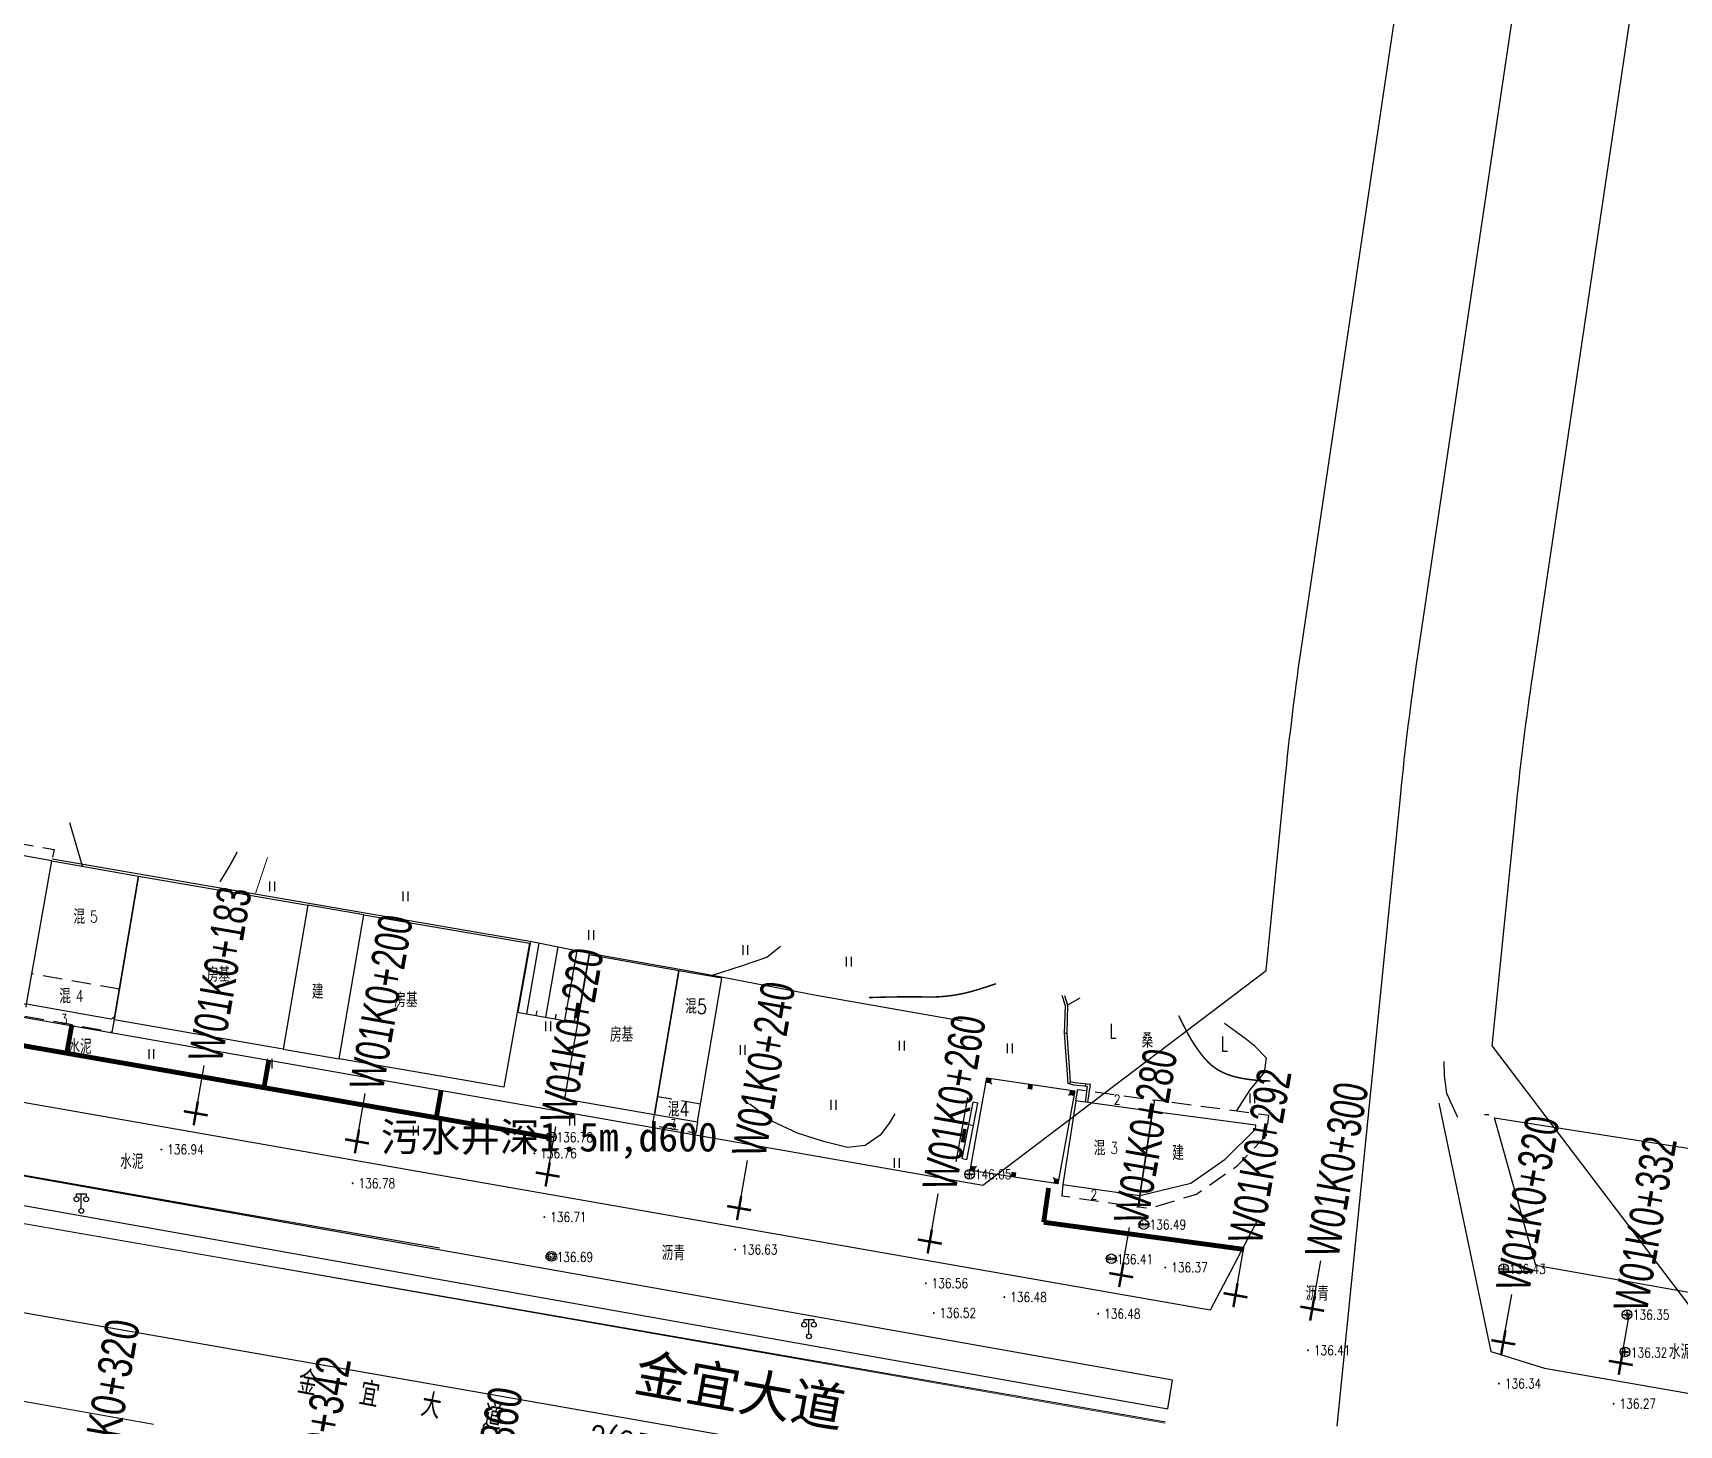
# Model space of a CAD drawing. Extents: x 529262 to 576451, y 2694391 to 2717535.
# Drawn here: x 562165.4 to 562335.1, y 2711030.2 to 2711173.8 of the extents above; entities that cross this region are included whole.
import ezdxf
from ezdxf.enums import TextEntityAlignment as Align
from ezdxf.xclip import XClip

# ---------------------------------------------------------------- set-up
doc = ezdxf.new("R2010")
doc.units = 0
doc.header["$XCLIPFRAME"] = 0
doc.linetypes.add('X5', pattern=[3, 2, -1])
for name, color, linetype in [('a红线图', 1, 'Continuous'), ('COMPONENT', 8, 'Continuous'), ('DGX', 8, 'Continuous'), ('DLDW', 8, 'Continuous'), ('DLSS', 4, 'Continuous'), ('DMTZ', 8, 'Continuous'), ('GCD', 8, 'Continuous'), ('GPSCOMMON', 7, 'Continuous'), ('GXYZ', 8, 'Continuous'), ('JMD', 8, 'Continuous'), ('PP-COM', 7, 'Continuous'), ('RD-中线', 40, 'Continuous'), ('RD-红线', 7, 'Continuous'), ('RD-路名', 7, 'Continuous'), ('ZBTZ', 8, 'Continuous'), ('ZJ', 7, 'Continuous'), ('桩号标注_W01-', 7, 'Continuous'), ('桩号标注_W02-', 7, 'Continuous')]:
    doc.layers.add(name, color=color, linetype=linetype)
doc.layers.add('现状管道深度（物探资料）', color=2, linetype='Continuous', plot=False)
doc.styles.add('HZ', font='rs.shx', dxfattribs={"width": 0.8, "bigfont": 'hztxt.shx'})
doc.styles.add('JieTuHzTxt', font='smsim.shx', dxfattribs={"width": 0.7, "bigfont": 'smfs.shx'})
doc.styles.add('SEMDI', font='smsim.shx', dxfattribs={"width": 0.75, "bigfont": 'smfs.shx'})
doc.styles.get("Standard").update_dxf_attribs({"font": '', "height": 2.5, "bigfont": 'smfs.shx'})
doc.styles.add('宋体', font='', dxfattribs={"width": 0.75})
doc.styles.add('黑体', font='simhei.ttf')
doc.styles.get('Standard').set_extended_font_data('FangSong_GB2312')
doc.styles.get('宋体').set_extended_font_data('SimSun')
doc.linetypes.add('10421', pattern='A,2,[150,AAA.SHX,S=0.5,R=0,X=0,Y=0.5],1e-11', length=2)
doc.linetypes.add('10422', pattern='A,0.75,[150,AAA.SHX,S=0.5,R=0,X=0,Y=0.5],1.5,[177,AAA.SHX,S=1,R=0,X=0,Y=0.4],0.75', length=3)
doc.linetypes.add('1161', pattern='A,0,[149,AAA.SHX,S=0.15,R=0,X=0,Y=0],-1.6', length=1.6)

# ---------------------------------------------------------------- blocks, each defined once
blk = doc.blocks.new('A$C19FD0107')
at = {"layer": 'RD-中线', "color": 8}
blk.add_lwpolyline([(-8698.14, 16639.51), (-8691.6, 16704.73, -0.011785), (-8689.86, 16718.77), (-8665.89, 16880.54, -0.006121), (-8664.72, 16887.79), (-8640.36, 17028.4)], format="xyb", dxfattribs=at)
blk.add_lwpolyline([(-9929.43, 16843.06), (-8702.79, 16628.34)], dxfattribs=at)
at = {"layer": 'RD-红线', "color": 8}
for points in [[(-8705.48, 16686.51), (-8703.54, 16705.93, -0.011785), (-8701.73, 16720.52), (-8677.76, 16882.3, -0.006121), (-8676.55, 16889.84), (-8656.47, 17005.74)], [(-8682.15, 16678.71), (-8679.66, 16703.54, -0.011785), (-8677.98, 16717.01), (-8654.02, 16878.78, -0.006121), (-8652.9, 16885.74), (-8633.69, 16996.63)], [(-8734.67, 16664.38), (-8705.48, 16686.51, 0.435864)], [(-8682.15, 16678.71), (-8661.58, 16651.59, 0.392904)]]:
    blk.add_lwpolyline(points, format="xyb", dxfattribs=at)
blk.add_lwpolyline([(-8946.16, 16701.4), (-8734.67, 16664.38)], dxfattribs=at)
blk = doc.blocks.new('GC200')
at = {"linetype": 'Continuous', "const_width": 0.2, "flags": 128}
blk.add_lwpolyline([(-0.1, 0, 1), (0.1, 0, 1)], format="xyb", close=True, dxfattribs=at)
blk = doc.blocks.new('gc097')
at = {"color": 8}
for p, q in [((-1, 2.9), (-1, 3.5)), ((-1, 3.5), (1, 3.5)), ((0, 0.5), (0, 3.5)), ((1, 3.5), (1, 2.9))]:
    blk.add_line(p, q, dxfattribs=at)
for centre in [(-1, 2.4), (0, 0), (1, 2.4)]:
    blk.add_circle(centre, 0.5, dxfattribs=at)
blk = doc.blocks.new('gc121')
at = {"color": 8}
for p, q in [((-0.5, -1), (-0.5, 1)), ((0.5, -1), (0.5, 1))]:
    blk.add_line(p, q, dxfattribs=at)
blk = doc.blocks.new('gc002')
at = {"color": 8, "const_width": 1}
blk.add_lwpolyline([(-0.5, 0), (0.5, 0)], dxfattribs=at)
blk = doc.blocks.new('gc205')
for p, q in [((0, 3), (0, 0)), ((0, 0), (1, 0))]:
    blk.add_line(p, q)
blk = doc.blocks.new('gcbj0102')
for p, q in [((-1, 0), (1, 0)), ((0, -1), (0, 1))]:
    blk.add_line(p, q)
blk.add_circle((0, 0), 1)
blk = doc.blocks.new('gcbj0109')
at = {"linetype": 'Continuous'}
for radius in [1, 0.645]:
    blk.add_circle((0, 0), radius, dxfattribs=at)
blk = doc.blocks.new('gcbj0101')
blk.add_line((-1, 0), (1, 0))
blk.add_circle((0, 0), 1)

msp = doc.modelspace()

# ---------------------------------------------------------------- linework, layer by layer
at = {"layer": 'a红线图', "color": 8, "lineweight": 0, "elevation": 137.005}
msp.add_lwpolyline([(562282.12, 2711030.417), (562014.729, 2711077.24)], dxfattribs=at)
msp.add_lwpolyline([(562282.12, 2711030.417), (562014.729, 2711077.24)], dxfattribs=at)
at = {"layer": 'DGX', "color": 252, "linetype": 'Continuous', "const_width": 0.15, "elevation": 135}
for points in [[(562186.429, 2711089.353), (562186.29, 2711089.084), (562186.062, 2711088.657), (562185.815, 2711088.214), (562185.551, 2711087.754), (562185.268, 2711087.278), (562184.968, 2711086.784), (562184.649, 2711086.275)], [(562292.961, 2711065.727), (562292.37, 2711065.745), (562291.804, 2711065.777), (562291.263, 2711065.823), (562290.748, 2711065.883), (562290.258, 2711065.957), (562289.794, 2711066.045), (562289.355, 2711066.146), (562288.942, 2711066.262), (562288.55, 2711066.395), (562288.176, 2711066.549), (562287.82, 2711066.724), (562287.482, 2711066.92), (562287.162, 2711067.137), (562286.86, 2711067.374), (562286.575, 2711067.633), (562286.309, 2711067.912), (562286.054, 2711068.209), (562285.805, 2711068.519), (562285.56, 2711068.843), (562285.322, 2711069.181), (562285.089, 2711069.532), (562284.861, 2711069.897), (562284.639, 2711070.276), (562284.422, 2711070.668), (562284.209, 2711071.07), (562284, 2711071.476), (562283.793, 2711071.886), (562283.59, 2711072.3), (562283.502, 2711072.485)]]:
    msp.add_lwpolyline(points, dxfattribs=at)
at = {"layer": 'DGX', "color": 252, "linetype": 'Continuous', "const_width": 0.15, "flags": 128}
msp.add_lwpolyline([(562264.667, 2711075.758), (562263.678, 2711075.43), (562262.791, 2711075.151), (562262.054, 2711074.938), (562261.466, 2711074.79), (562260.952, 2711074.683), (562260.44, 2711074.593), (562259.929, 2711074.519), (562259.419, 2711074.461), (562258.909, 2711074.419), (562258.401, 2711074.394), (562257.893, 2711074.384), (562257.387, 2711074.392), (562256.853, 2711074.404), (562256.263, 2711074.411), (562255.618, 2711074.412), (562254.918, 2711074.407), (562254.162, 2711074.396), (562253.35, 2711074.38), (562252.482, 2711074.358), (562251.56, 2711074.33)], dxfattribs=at)
at = {"layer": 'DLSS', "color": 8, "linetype": 'Continuous', "const_width": 0.1, "elevation": 136.145, "flags": 128}
for points in [[(562206.582, 2711043.69), (562129.999, 2711056.992), (562114.998, 2711059.624)], [(562272.421, 2711032.254), (562206.582, 2711043.69)], [(562282.142, 2711030.546), (562272.421, 2711032.254)]]:
    msp.add_lwpolyline(points, dxfattribs=at)
at = {"layer": 'DLSS', "color": 8, "linetype": 'Continuous', "const_width": 0.1, "flags": 128}
msp.add_lwpolyline([(562177.842, 2711030.305), (562145.604, 2711036), (562114.998, 2711041.579)], dxfattribs=at)
at = {"layer": 'DMTZ'}
for p, q in [((562216.28, 2711072.654, 136.657), (562217.57, 2711079.955, 136.657)), ((562218.25, 2711072.307, 136.657), (562219.531, 2711079.558, 136.657)), ((562220.22, 2711071.959, 136.657), (562221.492, 2711079.161, 136.657))]:
    msp.add_line(p, q, dxfattribs=at)
at = {"layer": 'DMTZ', "linetype": 'Continuous'}
for p, q in [((562217.265, 2711072.48, 136.657), (562217.352, 2711072.973, 136.657)), ((562219.235, 2711072.133, 136.657), (562219.322, 2711072.625, 136.657)), ((562221.204, 2711071.785, 136.657), (562221.291, 2711072.277, 136.657))]:
    msp.add_line(p, q, dxfattribs=at)
at = {"layer": 'DMTZ', "linetype": '10422'}
msp.add_lwpolyline([(562167.345, 2711088.641), (562211.978, 2711080.947)], dxfattribs=at)
at = {"layer": 'DMTZ', "linetype": '10422', "flags": 128}
for points in [[(562211.978, 2711080.947), (562216.627, 2711080.146)], [(562221.497, 2711071.733), (562222.743, 2711078.907)], [(562222.743, 2711078.907), (562231.864, 2711077.282), (562236.543, 2711076.435)], [(562236.543, 2711076.435), (562246.138, 2711074.575), (562261.166, 2711071.922)]]:
    msp.add_lwpolyline(points, dxfattribs=at)
at = {"layer": 'DMTZ', "linetype": '10422', "elevation": 135.889, "flags": 128}
msp.add_lwpolyline([(562216.677, 2711080.146), (562215.381, 2711072.813)], dxfattribs=at)
at = {"layer": 'DMTZ', "linetype": '10421', "elevation": 134.716, "flags": 128}
msp.add_lwpolyline([(562235.453, 2711076.632), (562238.434, 2711077.609), (562241.036, 2711078.5), (562242.445, 2711079.619)], dxfattribs=at)
at = {"layer": 'DMTZ', "linetype": 'Continuous', "elevation": 136.657, "flags": 128}
msp.add_lwpolyline([(562215.296, 2711072.828), (562221.497, 2711071.733)], dxfattribs=at)
at = {"layer": 'DMTZ', "linetype": '10421', "flags": 128}
for points in [[(562312.273, 2711061.971), (562311.148, 2711064.447), (562310.923, 2711066.282), (562310.862, 2711067.731)], [(562254.235, 2711062.329), (562253.696, 2711061.407), (562252.731, 2711060.13), (562251.167, 2711059.06), (562249.347, 2711058.854), (562246.877, 2711059.472), (562244.211, 2711060.341), (562241.623, 2711061.538), (562239.28, 2711063.328)], [(562261.724, 2711064.02), (562260.533, 2711057.373)]]:
    msp.add_lwpolyline(points, dxfattribs=at)
at = {"layer": 'GPSCOMMON', "const_width": 0.5}
for points in [[(562107.093, 2711079.366), (562218.769, 2711059.875)], [(562168.857, 2711068.586), (562169.38, 2711071.514)], [(562189.195, 2711065.037), (562189.691, 2711067.872)], [(562206.961, 2711061.936), (562207.456, 2711064.763)], [(562269.588, 2711051.15), (562270.087, 2711054.687)], [(562269.588, 2711051.15), (562290.25, 2711048.352)]]:
    msp.add_lwpolyline(points, dxfattribs=at)
at = {"layer": 'JMD', "linetype": 'Continuous'}
for p, q in [((562271.959, 2711070.641), (562271.71, 2711070.623)), ((562263.734, 2711066.051), (562264.2, 2711065.401)), ((562272.786, 2711064.693), (562272.135, 2711064.227)), ((562272.319, 2711065.654), (562272.253, 2711065.413)), ((562273.89, 2711065.422), (562273.865, 2711065.173)), ((562262.795, 2711063.444), (562262.304, 2711063.539)), ((562274.138, 2711063.508), (562273.89, 2711063.542)), ((562274.138, 2711063.508), (562273.94, 2711063.536)), ((562262.345, 2711061.108), (562261.854, 2711061.203)), ((562315.039, 2711062.28), (562315.489, 2711062.264)), ((562261.671, 2711057.604), (562261.18, 2711057.699)), ((562262.006, 2711056.48), (562262.656, 2711056.946)), ((562271.058, 2711055.122), (562270.592, 2711055.772))]:
    msp.add_line(p, q, dxfattribs=at)
at = {"layer": 'JMD', "linetype": 'Continuous', "flags": 128}
for points in [[(562155.962, 2711075.205), (562164.718, 2711073.649), (562167.306, 2711088.446), (562158.469, 2711090.005)], [(562176.253, 2711086.84), (562193.73, 2711083.849), (562191.166, 2711069.025), (562173.759, 2711072.035)], [(562196.951, 2711068.025), (562199.49, 2711082.864), (562193.73, 2711083.849), (562191.166, 2711069.025)], [(562231.978, 2711077.099), (562222.733, 2711078.754), (562220.19, 2711063.894), (562229.463, 2711062.278)], [(562231.978, 2711077.099), (562229.463, 2711062.278), (562233.899, 2711061.513), (562236.414, 2711076.334)], [(562280.814, 2711062.581), (562272.914, 2711063.678), (562271.552, 2711055.034), (562279.493, 2711053.92)], [(562280.814, 2711062.581), (562279.493, 2711053.92), (562284.743, 2711055.191), (562288.303, 2711057.651), (562291.416, 2711060.757), (562291.469, 2711061.153)], [(562355.505, 2711055.722), (562353.987, 2711040.746), (562320.331, 2711046.698), (562316.077, 2711061.933)]]:
    msp.add_lwpolyline(points, close=True, dxfattribs=at)
at = {"layer": 'JMD', "linetype": 'X5', "flags": 128}
for points in [[(562158.469, 2711090.005), (562158.705, 2711091.175), (562167.542, 2711089.616), (562167.306, 2711088.446)], [(562173.858, 2711072.618), (562173.51, 2711070.777), (562164.492, 2711072.387), (562164.718, 2711073.649)], [(562272.914, 2711063.678), (562273.099, 2711064.864), (562281.007, 2711063.739), (562280.814, 2711062.581)], [(562234.208, 2711063.336), (562229.77, 2711064.089)], [(562233.899, 2711061.513), (562233.705, 2711060.356), (562229.269, 2711061.121), (562229.463, 2711062.278)], [(562271.552, 2711055.034), (562271.44, 2711053.885), (562279.331, 2711052.728), (562279.493, 2711053.92)]]:
    msp.add_lwpolyline(points, dxfattribs=at)
at = {"layer": 'JMD', "linetype": 'Continuous', "flags": 128}
msp.add_lwpolyline([(562167.306, 2711088.446), (562176.253, 2711086.84), (562173.858, 2711072.618, -0.2935074), (562173.388, 2711072.101), (562164.718, 2711073.649)], format="xyb", close=True, dxfattribs=at)
for points in [[(562209.785, 2711065.806), (562196.951, 2711068.025), (562199.49, 2711082.864), (562211.947, 2711080.732)], [(562211.947, 2711080.732), (562216.553, 2711079.944), (562213.929, 2711065.089), (562209.785, 2711065.806)], [(562273.89, 2711063.542), (562274.113, 2711065.148), (562272.706, 2711065.289), (562272.082, 2711065.459)], [(562274.138, 2711063.508), (562274.397, 2711065.371), (562272.752, 2711065.536), (562272.319, 2711065.654)]]:
    msp.add_lwpolyline(points, dxfattribs=at)
at = {"layer": 'JMD', "linetype": 'X5', "elevation": 136.934, "flags": 128}
msp.add_lwpolyline([(562174.294, 2711075.207), (562165.266, 2711076.786)], dxfattribs=at)
at = {"layer": 'JMD', "linetype": 'Continuous'}
for points in [[(562271.441, 2711074.581), (562271.803, 2711073.515), (562271.707, 2711070.655), (562272.082, 2711065.459)], [(562271.722, 2711074.532), (562272.055, 2711073.552), (562271.958, 2711070.66), (562272.319, 2711065.654)], [(562261.18, 2711057.699), (562262.304, 2711063.539)], [(562261.671, 2711057.604), (562262.795, 2711063.444)]]:
    msp.add_lwpolyline(points, dxfattribs=at)
msp.add_lwpolyline([(562271.058, 2711055.122), (562262.006, 2711056.48), (562263.734, 2711066.051), (562272.786, 2711064.693)], close=True, dxfattribs=at)
at = {"layer": 'JMD', "linetype": 'X5', "flags": 128}
msp.add_lwpolyline([(562279.493, 2711053.92), (562279.385, 2711052.735), (562280.529, 2711052.595), (562285.345, 2711054.065), (562289.538, 2711056.978), (562292.553, 2711060.121), (562292.814, 2711062.164), (562281.007, 2711063.739), (562280.814, 2711062.581)], close=True, dxfattribs=at)
at = {"layer": 'ZBTZ', "linetype": '1161', "flags": 128}
for points in [[(562291.59, 2711051.296), (562286.759, 2711042.089), (561829.941, 2711122.017)], [(562216.627, 2711080.146), (562222.749, 2711078.907)], [(562114.998, 2711064.705), (562189.093, 2711051.677), (562207.279, 2711048.501)], [(562310.328, 2711063.45), (562315.702, 2711037.821), (562321.233, 2711036.112), (562375.051, 2711026.697), (562418.608, 2711019.281), (562538.399, 2710997.696), (562541.589, 2711006.267)]]:
    msp.add_lwpolyline(points, dxfattribs=at)
at = {"layer": 'ZBTZ', "linetype": '1161'}
for points in [[(562170.47, 2711087.878), (562169.166, 2711092.353)], [(562273.323, 2711074.254), (562272.055, 2711073.552)], [(562292.509, 2711068.127), (562291.365, 2711069.321), (562290.511, 2711070), (562288.243, 2711071.661)]]:
    msp.add_lwpolyline(points, dxfattribs=at)
at = {"layer": 'ZBTZ', "linetype": 'Continuous', "const_width": 0.1, "flags": 128}
msp.add_lwpolyline([(562189.568, 2711088.808), (562189.139, 2711087.524), (562188.324, 2711085.081)], dxfattribs=at)
at = {"layer": 'ZBTZ', "linetype": '1161', "flags": 128}
msp.add_lwpolyline([(562282.869, 2711034.857), (562106.134, 2711066.274), (562020.813, 2711081.357), (562020.256, 2711078.442), (562020.256, 2711078.442), (562105.61, 2711063.32), (562282.37, 2711031.899)], close=True, dxfattribs=at)
at = {"layer": 'ZBTZ', "linetype": '1161', "elevation": 134.457, "flags": 128}
msp.add_lwpolyline([(562292.509, 2711068.127), (562292.327, 2711066.606), (562290.836, 2711064.8), (562289.418, 2711062.617)], dxfattribs=at)
at = {"layer": '桩号标注_W01-'}
for p, q in [((562182.157, 2711062.394), (562183.015, 2711067.319)), ((562198.78, 2711059.498), (562199.638, 2711064.424)), ((562218.441, 2711056.073), (562219.299, 2711060.999)), ((562238.182, 2711052.607), (562239.047, 2711057.532)), ((562257.839, 2711049.157), (562258.703, 2711054.081)), ((562277.58, 2711045.691), (562278.444, 2711050.616)), ((562289.357, 2711043.624), (562290.221, 2711048.548)), ((562297.278, 2711042.231), (562298.144, 2711047.156)), ((562316.976, 2711038.769), (562317.842, 2711043.694)), ((562329.086, 2711036.641), (562329.952, 2711041.565))]:
    msp.add_line(p, q, dxfattribs=at)
at = {"layer": '桩号标注_W01-', "const_width": 0.25}
for points in [[(562183.388, 2711062.179), (562180.925, 2711062.608)], [(562182.371, 2711063.625), (562181.942, 2711061.162)], [(562200.011, 2711059.283), (562197.549, 2711059.712)], [(562198.995, 2711060.729), (562198.566, 2711058.266)], [(562219.673, 2711055.858), (562217.21, 2711056.287)], [(562218.656, 2711057.304), (562218.227, 2711054.841)], [(562239.413, 2711052.391), (562236.951, 2711052.824)], [(562238.398, 2711053.839), (562237.966, 2711051.376)], [(562259.07, 2711048.94), (562256.608, 2711049.373)], [(562258.055, 2711050.388), (562257.623, 2711047.925)], [(562278.811, 2711045.475), (562276.348, 2711045.907)], [(562277.796, 2711046.922), (562277.363, 2711044.46)], [(562289.573, 2711044.855), (562289.141, 2711042.392)], [(562290.588, 2711043.407), (562288.126, 2711043.84)], [(562298.509, 2711042.015), (562296.047, 2711042.448)], [(562297.494, 2711043.463), (562297.062, 2711041)], [(562318.207, 2711038.553), (562315.745, 2711038.986)], [(562317.193, 2711040), (562316.76, 2711037.538)], [(562329.303, 2711037.872), (562328.87, 2711035.41)], [(562330.317, 2711036.424), (562327.855, 2711036.857)]]:
    msp.add_lwpolyline(points, dxfattribs=at)

# ---------------------------------------------------------------- block references
at = {"layer": 'COMPONENT', "linetype": 'Continuous', "xscale": 0.5, "yscale": 0.5}
for name, p in [('gcbj0102', (562218.817, 2711059.955)), ('gcbj0102', (562261.942, 2711056.103)), ('gcbj0101', (562279.913, 2711050.92)), ('gcbj0109', (562218.819, 2711047.628)), ('gcbj0101', (562276.558, 2711047.381)), ('gcbj0102', (562317.024, 2711046.358)), ('gcbj0102', (562329.738, 2711041.631)), ('gcbj0102', (562329.521, 2711037.772))]:
    msp.add_blockref(name, p, dxfattribs=at)
at = {"layer": 'DLDW', "color": 252, "linetype": 'Continuous', "xscale": 0.5, "yscale": 0.5, "zscale": 0.5}
for p in [(562170.359, 2711052.323), (562245.382, 2711039.383)]:
    msp.add_blockref('gc097', p, dxfattribs=at)
at = {"layer": 'GCD', "linetype": 'Continuous'}
ref = msp.add_blockref('GC200', (562218.769, 2711059.925, 136.777), dxfattribs=dict(at, xscale=0.5, yscale=0.5, zscale=0.5))
ref.add_attrib('height', '136.78', dxfattribs={"linetype": 'Continuous', "height": 1, "style": 'HZ', "width": 0.8}).set_placement((562219.369, 2711059.925, 136.777), align=Align.MIDDLE_LEFT)
ref = msp.add_blockref('GC200', (562178.611, 2711058.661, 136.94), dxfattribs=dict(at, xscale=0.5, yscale=0.5, zscale=0.5))
ref.add_attrib('height', '136.94', dxfattribs={"linetype": 'Continuous', "height": 1, "style": 'HZ', "width": 0.8}).set_placement((562179.211, 2711058.661, 136.94), align=Align.MIDDLE_LEFT)
ref = msp.add_blockref('GC200', (562217.07, 2711058.253, 136.755), dxfattribs=dict(at, xscale=0.5, yscale=0.5, zscale=0.5))
ref.add_attrib('height', '136.76', dxfattribs={"linetype": 'Continuous', "height": 1, "style": 'HZ', "width": 0.8}).set_placement((562217.67, 2711058.253, 136.755), align=Align.MIDDLE_LEFT)
ref = msp.add_blockref('GC200', (562261.903, 2711056.1, 146.051), dxfattribs=dict(at, xscale=0.5, yscale=0.5, zscale=0.5))
ref.add_attrib('height', '146.05', dxfattribs={"linetype": 'Continuous', "height": 1, "style": 'HZ', "width": 0.8}).set_placement((562262.503, 2711056.1, 146.051), align=Align.MIDDLE_LEFT)
ref = msp.add_blockref('GC200', (562198.336, 2711055.17, 136.784), dxfattribs=dict(at, xscale=0.5, yscale=0.5, zscale=0.5))
ref.add_attrib('height', '136.78', dxfattribs={"linetype": 'Continuous', "height": 1, "style": 'HZ', "width": 0.8}).set_placement((562198.936, 2711055.17, 136.784), align=Align.MIDDLE_LEFT)
ref = msp.add_blockref('GC200', (562218.09, 2711051.682, 136.71), dxfattribs=dict(at, xscale=0.5, yscale=0.5, zscale=0.5))
ref.add_attrib('height', '136.71', dxfattribs={"linetype": 'Continuous', "height": 1, "style": 'HZ', "width": 0.8}).set_placement((562218.69, 2711051.682, 136.71), align=Align.MIDDLE_LEFT)
ref = msp.add_blockref('GC200', (562279.892, 2711050.91, 136.489), dxfattribs=dict(at, xscale=0.5, yscale=0.5, zscale=0.5))
ref.add_attrib('height', '136.49', dxfattribs={"linetype": 'Continuous', "height": 1, "style": 'HZ', "width": 0.8}).set_placement((562280.492, 2711050.91, 136.489), align=Align.MIDDLE_LEFT)
ref = msp.add_blockref('GC200', (562218.772, 2711047.557, 136.685), dxfattribs=dict(at, xscale=0.5, yscale=0.5, zscale=0.5))
ref.add_attrib('height', '136.69', dxfattribs={"linetype": 'Continuous', "height": 1, "style": 'HZ', "width": 0.8}).set_placement((562219.372, 2711047.557, 136.685), align=Align.MIDDLE_LEFT)
ref = msp.add_blockref('GC200', (562237.781, 2711048.338, 136.63), dxfattribs=dict(at, xscale=0.5, yscale=0.5, zscale=0.5))
ref.add_attrib('height', '136.63', dxfattribs={"linetype": 'Continuous', "height": 1, "style": 'HZ', "width": 0.8}).set_placement((562238.381, 2711048.338, 136.63), align=Align.MIDDLE_LEFT)
ref = msp.add_blockref('GC200', (562276.513, 2711047.336, 136.41), dxfattribs=dict(at, xscale=0.5, yscale=0.5, zscale=0.5))
ref.add_attrib('height', '136.41', dxfattribs={"linetype": 'Continuous', "height": 1, "style": 'HZ', "width": 0.8}).set_placement((562277.113, 2711047.336, 136.41), align=Align.MIDDLE_LEFT)
ref = msp.add_blockref('GC200', (562282.126, 2711046.487, 136.367), dxfattribs=dict(at, xscale=0.5, yscale=0.5, zscale=0.5))
ref.add_attrib('height', '136.37', dxfattribs={"linetype": 'Continuous', "height": 1, "style": 'HZ', "width": 0.8}).set_placement((562282.726, 2711046.487, 136.367), align=Align.MIDDLE_LEFT)
ref = msp.add_blockref('GC200', (562316.996, 2711046.322, 136.432), dxfattribs=dict(at, xscale=0.5, yscale=0.5, zscale=0.5))
ref.add_attrib('height', '136.43', dxfattribs={"linetype": 'Continuous', "height": 1, "style": 'HZ', "width": 0.8}).set_placement((562317.596, 2711046.322, 136.432), align=Align.MIDDLE_LEFT)
ref = msp.add_blockref('GC200', (562257.433, 2711044.858, 136.56), dxfattribs=dict(at, xscale=0.5, yscale=0.5, zscale=0.5))
ref.add_attrib('height', '136.56', dxfattribs={"linetype": 'Continuous', "height": 1, "style": 'HZ', "width": 0.8}).set_placement((562258.033, 2711044.858, 136.56), align=Align.MIDDLE_LEFT)
ref = msp.add_blockref('GC200', (562258.255, 2711041.799, 136.522), dxfattribs=dict(at, xscale=0.5, yscale=0.5, zscale=0.5))
ref.add_attrib('height', '136.52', dxfattribs={"linetype": 'Continuous', "height": 1, "style": 'HZ', "width": 0.8}).set_placement((562258.855, 2711041.799, 136.522), align=Align.MIDDLE_LEFT)
ref = msp.add_blockref('GC200', (562265.532, 2711043.431, 136.482), dxfattribs=dict(at, xscale=0.5, yscale=0.5, zscale=0.5))
ref.add_attrib('height', '136.48', dxfattribs={"linetype": 'Continuous', "height": 1, "style": 'HZ', "width": 0.8}).set_placement((562266.132, 2711043.431, 136.482), align=Align.MIDDLE_LEFT)
ref = msp.add_blockref('GC200', (562275.208, 2711041.714, 136.48), dxfattribs=dict(at, xscale=0.5, yscale=0.5, zscale=0.5))
ref.add_attrib('height', '136.48', dxfattribs={"linetype": 'Continuous', "height": 1, "style": 'HZ', "width": 0.8}).set_placement((562275.808, 2711041.714, 136.48), align=Align.MIDDLE_LEFT)
ref = msp.add_blockref('GC200', (562329.726, 2711041.61, 136.351), dxfattribs=dict(at, xscale=0.5, yscale=0.5, zscale=0.5))
ref.add_attrib('height', '136.35', dxfattribs={"linetype": 'Continuous', "height": 1, "style": 'HZ', "width": 0.8}).set_placement((562330.326, 2711041.61, 136.351), align=Align.MIDDLE_LEFT)
ref = msp.add_blockref('GC200', (562296.845, 2711037.95, 136.41), dxfattribs=dict(at, xscale=0.5, yscale=0.5, zscale=0.5))
ref.add_attrib('height', '136.41', dxfattribs={"linetype": 'Continuous', "height": 1, "style": 'HZ', "width": 0.8}).set_placement((562297.445, 2711037.95, 136.41), align=Align.MIDDLE_LEFT)
ref = msp.add_blockref('GC200', (562329.515, 2711037.701, 136.315), dxfattribs=dict(at, xscale=0.5, yscale=0.5, zscale=0.5))
ref.add_attrib('height', '136.32', dxfattribs={"linetype": 'Continuous', "height": 1, "style": 'HZ', "width": 0.8}).set_placement((562330.115, 2711037.701, 136.315), align=Align.MIDDLE_LEFT)
ref = msp.add_blockref('GC200', (562316.522, 2711034.509, 136.34), dxfattribs=dict(at, xscale=0.5, yscale=0.5, zscale=0.5))
ref.add_attrib('height', '136.34', dxfattribs={"linetype": 'Continuous', "height": 1, "style": 'HZ', "width": 0.8}).set_placement((562317.122, 2711034.509, 136.34), align=Align.MIDDLE_LEFT)
ref = msp.add_blockref('GC200', (562328.347, 2711032.43, 136.271), dxfattribs=dict(at, xscale=0.5, yscale=0.5, zscale=0.5))
ref.add_attrib('height', '136.27', dxfattribs={"linetype": 'Continuous', "height": 1, "style": 'HZ', "width": 0.8}).set_placement((562328.947, 2711032.43, 136.271), align=Align.MIDDLE_LEFT)
at = {"layer": 'JMD', "linetype": 'Continuous', "xscale": 0.4999999999905277, "yscale": 0.4999999999905277, "zscale": 0.4999999999905277, "rotation": 351.4679962987746}
for p in [(562263.935, 2711065.755), (562268.193, 2711065.12), (562272.489, 2711064.483), (562262.296, 2711056.69), (562266.479, 2711056.068), (562270.877, 2711055.404)]:
    msp.add_blockref('gc002', p, dxfattribs=at)
at = {"layer": 'PP-COM'}
ref = msp.add_blockref('A$C19FD0107', (570997.993, 2694390.603), dxfattribs=at)
XClip(ref).set_block_clipping_path([(-9366.4383134884, 14428.6043910822), (-3328.4480743363, 17452.7484863754)])
at = {"layer": 'ZBTZ', "linetype": 'Continuous', "xscale": 0.5, "yscale": 0.5}
for name, p in [('gc121', (562190.051, 2711085.811)), ('gc121', (562203.792, 2711084.771)), ('gc121', (562222.946, 2711080.796)), ('gc121', (562238.843, 2711079.225)), ('gc121', (562249.512, 2711078.031)), ('gc121', (562218.519, 2711071.354)), ('gc205', (562276.543, 2711070.127)), ('gc121', (562254.98, 2711069.362)), ('gc121', (562266.103, 2711069.079)), ('gc205', (562288.022, 2711068.809)), ('gc121', (562177.593, 2711068.494)), ('gc121', (562189.795, 2711067.52)), ('gc121', (562238.569, 2711068.911)), ('gc121', (562291.123, 2711063.944)), ('gc121', (562247.935, 2711063.265)), ('gc121', (562204.867, 2711060.597)), ('gc121', (562220.993, 2711061.628)), ('gc121', (562254.465, 2711057.257))]:
    msp.add_blockref(name, p, dxfattribs=at)

# ---------------------------------------------------------------- texts
at = {"layer": 'GXYZ', "linetype": 'Continuous', "style": '宋体'}
for s, p in [('污', (562218.817, 2711059.949)), ('污', (562261.942, 2711056.097)), ('供水', (562279.94, 2711050.894)), ('电网', (562218.815, 2711047.555)), ('供水', (562276.585, 2711047.355)), ('污', (562317.024, 2711046.352)), ('污', (562329.738, 2711041.625)), ('污', (562329.521, 2711037.765))]:
    msp.add_text(s, height=0.5, dxfattribs=at).set_placement(p, align=Align.MIDDLE)
at = {"layer": 'JMD', "linetype": 'Continuous', "style": 'HZ', "width": 0.8}
for s, p in [('混', (562170.745, 2711082.681)), ('混', (562169.285, 2711074.483)), ('混5', (562234.857, 2711073.416)), ('混4', (562233.06, 2711062.809)), ('混', (562275.943, 2711058.803))]:
    msp.add_text(s, height=1.5, dxfattribs=at).set_placement(p, align=Align.MIDDLE_RIGHT)
for s, p in [('5', (562171.245, 2711082.681)), ('4', (562169.785, 2711074.483)), ('3', (562276.443, 2711058.803))]:
    msp.add_text(s, height=1.2, dxfattribs=at).set_placement(p, align=Align.MIDDLE_LEFT)
for s, p in [('房基', (562184.506, 2711076.784)), ('建', (562194.732, 2711075.027)), ('房基', (562203.834, 2711074.17)), ('房基', (562226.066, 2711070.59)), ('建', (562283.442, 2711058.389))]:
    msp.add_text(s, height=1.5, dxfattribs=at).set_placement(p, align=Align.MIDDLE)
at = {"layer": 'RD-路名', "color": 7, "style": '黑体'}
msp.add_text('金宜大道', height=4, rotation=349.78438, dxfattribs=at).set_placement((562238.291, 2711033.919), align=Align.MIDDLE)
at = {"layer": 'ZJ', "color": 8, "linetype": 'Continuous', "style": 'HZ', "width": 0.8}
for s, p in [('3', (562168.263, 2711072.118)), ('2', (562276.824, 2711063.813)), ('2', (562274.397, 2711053.994))]:
    msp.add_text(s, height=1, dxfattribs=at).set_placement(p, align=Align.MIDDLE_LEFT)
for s, p in [('水泥', (562170.228, 2711069.344)), ('桑', (562280.282, 2711069.959)), ('水泥', (562175.557, 2711057.487)), ('水泥', (562335.25, 2711037.865))]:
    msp.add_text(s, height=1.5, dxfattribs=at).set_placement(p, align=Align.MIDDLE)
msp.add_text('3', height=1, dxfattribs=at).set_placement((562231.716, 2711061.236), align=Align.MIDDLE_RIGHT)
at = {"layer": 'ZJ', "color": 8, "linetype": 'Continuous', "ltscale": 0.5, "style": 'HZ', "width": 0.8}
for p in [(562231.405, 2711048.055), (562297.785, 2711043.881)]:
    msp.add_text('沥青', height=1.5, dxfattribs=at).set_placement(p, align=Align.MIDDLE)
at = {"layer": 'ZJ', "color": 8, "linetype": 'Continuous', "style": 'HZ', "width": 0.8}
for s, p in [('金   宜   大   道', (562203.287, 2711032.967, 136.856)), ('2(G323)', (562228.09, 2711027.872))]:
    msp.add_text(s, height=2.5, rotation=349.5098, dxfattribs=at).set_placement(p, align=Align.MIDDLE)
at = {"layer": '桩号标注_W01-', "style": 'JieTuHzTxt', "width": 0.7}
for s, rotation, p in [('W01K0+183', 80.11841, (562183.101, 2711067.812)), ('W01K0+200', 80.11841, (562199.724, 2711064.916)), ('W01K0+220', 80.11841, (562219.385, 2711061.491)), ('W01K0+240', 80.04315, (562239.133, 2711058.025)), ('W01K0+260', 80.04315, (562258.79, 2711054.574)), ('W01K0+280', 80.04315, (562278.531, 2711051.108)), ('W01K0+292', 80.04315, (562290.308, 2711049.041)), ('W01K0+300', 80.03141, (562298.23, 2711047.648)), ('W01K0+320', 80.03141, (562317.928, 2711044.186)), ('W01K0+332', 80.03141, (562330.038, 2711042.058))]:
    msp.add_text(s, height=3.5, rotation=rotation, dxfattribs=at).set_placement(p, align=Align.MIDDLE_LEFT)
at = {"layer": '桩号标注_W02-', "style": 'SEMDI', "width": 0.75}
for s, rotation, p in [('W02K0+320', 80.05754, (562171.334, 2711021.929)), ('W02K0+342', 80.05754, (562193.113, 2711018.111)), ('W02K0+360', 79.82731, (562210.742, 2711014.948))]:
    msp.add_text(s, height=3.5, rotation=rotation, dxfattribs=at).set_placement(p, align=Align.MIDDLE_LEFT)
at = {"layer": '现状管道深度（物探资料）'}
msp.add_text('污水井深1.5m,d600', height=3, dxfattribs=at).set_placement((562218.599, 2711059.955, -137.212), align=Align.MIDDLE_CENTER)

doc.saveas('drawing.dxf')
